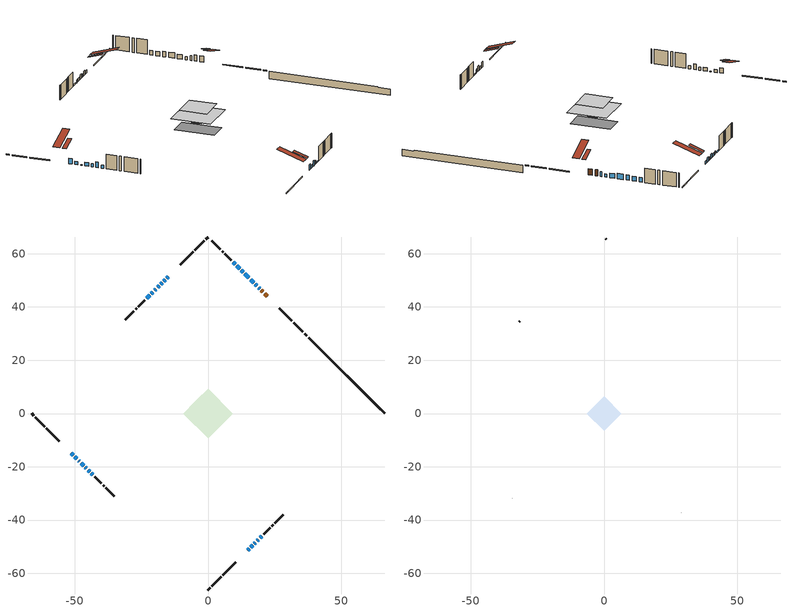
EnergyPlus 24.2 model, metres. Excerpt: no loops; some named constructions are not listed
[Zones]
conditioned space
 floor outside (Floor1 construction): -2.26,0 0,2.26 2.26,0 0,-2.26 z0.46
 floor outside (Floor2 construction): -0.75,0 0,0.75 0.75,0 0,-0.75 z0.46
 floor adiabatic (AdiabaticFloorConstruction): -9.33,0 0,9.33 9.33,0 0,-9.33 z2.9
 floor foundation (Slab1 construction): -7.13,2.3 -2.3,7.13 7.13,-2.3 2.3,-7.13 z-1.98
 wall outside (RimJoist1 construction): 0,-66.26 0.77,-65.49 / -66.26,0 -65.49,-0.77 / 0,66.26 -0.77,65.49 / 37.09,29.17 36.32,29.94 z0.46:0.76
 wall outside (RimJoist2 construction): 1.42,-64.83 4.94,-61.32 / -64.83,-1.42 -61.32,-4.94 / -1.42,64.83 -4.94,61.32 / 35.66,30.6 32.14,34.11 z0.46:0.76
 wall outside (RimJoist3 construction): 5.6,-60.66 10.39,-55.87 / -60.66,-5.6 -55.87,-10.39 / -5.6,60.66 -10.39,55.87 / 31.49,34.77 26.7,39.56 z0.46:0.76
 wall outside (AdiabaticWallConstruction 1): 22.19,44.07 21.25,45.01 / 20.59,45.66 20.01,46.25 z0.46:2.49
 wall outside (AdiabaticWallConstruction): 19.36,46.9 19.01,47.24 z0.46:2.06; -51.36,-14.9 -50.64,-15.62 / 14.9,-51.36 15.48,-50.78 / 17.37,-48.89 17.8,-48.46 / 15.32,50.94 13.88,52.38 / 13.23,53.03 12.51,53.75 / -44.98,-21.27 -44.41,-21.85 z0.46:2.27; -49.98,-16.27 -49.26,-16.99 / -14.9,51.36 -15.48,50.78 / -17.22,49.04 -17.72,48.53 / 16.13,-50.12 16.71,-49.55 / 18.36,47.9 17.78,48.48 / -46.07,-20.19 -45.64,-20.62 / -19.61,46.65 -20.05,46.21 / -20.7,45.56 -21.28,44.98 / -43.75,-22.51 -43.17,-23.08 z0.46:1.48; -16.13,50.12 -16.57,49.69 z0.46:1.99; -48.61,-17.65 -48.24,-18.01 z0.46:0.64; 17.13,49.13 15.97,50.28 / -18.38,47.88 -18.96,47.3 / 11.85,54.41 10.84,55.41 / 10.19,56.07 9.47,56.79 z0.46:1.96; -47.59,-18.67 -46.73,-19.53 / 18.45,-47.8 18.89,-47.37 z0.46:1.68; -21.93,44.33 -23.01,43.25 z0.46:0.94; 19.54,-46.72 20.23,-46.03 z0.46:0.82
 wall outside (Wall1 construction): 20.88,-45.38 23.33,-42.93 / -42.52,-23.74 -40.07,-26.18 / -23.67,42.59 -26.11,40.14 / 8.81,57.44 6.37,59.89 z0.46:5.34
 wall outside (Wall2 construction): 23.98,-42.27 24.41,-41.85 / -39.42,-26.84 -38.99,-27.27 / -26.77,39.49 -27.19,39.06 / 5.71,60.55 5.29,60.97 z0.46:5.34
 wall outside (Wall3 construction): 25.07,-41.19 28.27,-37.98 / -38.33,-27.92 -35.13,-31.13 / -27.85,38.41 -31.06,35.2 / 4.63,61.63 1.42,64.84 z0.46:5.34
 wall foundation (FoundationWall1 construction): 37.74,28.51,-1.98 37.74,28.51,0.46 63.41,2.85,0.46 63.41,2.85,0.19 66.26,0,0.19 66.26,0,-1.98
 window (WindowConstruction 22): 19.36,46.9 19.01,47.24 z0.46:2.06
 window (WindowConstruction 6): -51.36,-14.9 -50.64,-15.62 z0.46:2.26
 window (WindowConstruction 7): -49.98,-16.28 -49.26,-16.99 z0.46:1.47
 window (WindowConstruction 8): -14.9,51.36 -15.48,50.78 z0.46:1.47
 window (WindowConstruction 9): -16.13,50.12 -16.56,49.69 z0.46:1.98
 window (WindowConstruction 10): -17.22,49.04 -17.72,48.53 z0.46:1.47
 window (WindowConstruction 11): 14.9,-51.36 15.48,-50.78 z0.46:2.26
 window (WindowConstruction 12): 16.13,-50.12 16.71,-49.55 z0.46:1.47
 window (WindowConstruction 13): 17.37,-48.89 17.8,-48.46 z0.46:2.26
 window (WindowConstruction 14): 18.36,47.9 17.78,48.48 z0.46:1.47
 window (WindowConstruction 23): -48.61,-17.65 -48.25,-18.01 z0.46:0.64
 window (WindowConstruction 15): 17.13,49.13 15.97,50.28 z0.46:1.96
 window (WindowConstruction 16): -47.59,-18.67 -46.73,-19.53 z0.46:1.68
 window (WindowConstruction 17): -46.07,-20.19 -45.64,-20.62 z0.46:1.47
 window (WindowConstruction 18): -18.38,47.88 -18.96,47.3 z0.46:1.96
 window (WindowConstruction 19): -19.61,46.64 -20.04,46.21 z0.46:1.47
 window (WindowConstruction 20): -20.7,45.56 -21.28,44.98 z0.46:1.47
 window (WindowConstruction 21): 18.45,-47.8 18.88,-47.37 z0.46:1.68
 window (WindowConstruction 24): -21.93,44.32 -23.01,43.25 z0.46:0.94
 window (WindowConstruction): 15.32,50.94 13.88,52.38 z0.46:2.26
 window (WindowConstruction 25): 19.54,-46.72 20.23,-46.03 z0.46:0.82
 window (WindowConstruction 1): 13.23,53.03 12.51,53.75 z0.46:2.26
 window (WindowConstruction 2): 11.85,54.41 10.84,55.41 z0.46:1.96
 window (WindowConstruction 3): 10.19,56.07 9.47,56.79 z0.46:1.96
 window (WindowConstruction 4): -44.98,-21.27 -44.41,-21.85 z0.46:2.26
 window (WindowConstruction 5): -43.75,-22.51 -43.17,-23.08 z0.46:1.47
 door (Door): 22.18,44.07 21.25,45.01 z0.46:2.49
 door (Door 1): 20.59,45.66 20.01,46.25 z0.46:2.49
 ceiling adiabatic (AdiabaticFloorConstruction): 0,-9.33 9.33,0 0,9.33 -9.33,0 z2.9
 roof outside (Roof2 construction): 14.24,-52.01,5.34 10.87,-48.64,6.93 9.98,-49.53,6.93 13.35,-52.9,5.34; -52.01,-14.24,5.34 -48.64,-10.87,6.93 -49.53,-9.98,6.93 -52.9,-13.35,5.34; -14.24,52.01,5.34 -10.87,48.64,6.93 -9.98,49.53,6.93 -13.35,52.9,5.34; 22.84,43.42,5.34 19.47,40.04,6.93 20.36,39.15,6.93 23.73,42.53,5.34
attic - vented
 floor to conditioned space (Floor3 construction Reversed): -6.44,0 0,6.44 6.44,0 0,-6.44 z5.34
 wall outside (Wall4 construction): 28.93,-37.33 29.04,-37.22 / -34.47,-31.79 -34.36,-31.9 / -31.72,34.54 -31.82,34.43 / 0.76,65.49 0.66,65.6 z0.46:5.34
 roof outside (Roof1 construction): 12.7,-53.56,5.34 6.42,-47.29,8.29 4.77,-48.94,8.29 11.04,-55.21,5.34; -53.56,-12.7,5.34 -47.29,-6.42,8.29 -48.94,-4.77,8.29 -55.21,-11.04,5.34; -12.7,53.56,5.34 -6.42,47.29,8.29 -4.77,48.94,8.29 -11.04,55.21,5.34; 24.39,41.87,5.34 18.12,35.6,8.29 19.77,33.94,8.29 26.04,40.22,5.34
[Schedule:Day:Interval]
clothes dryer exhaust 0 schedule day: No, 01:00, 0.123457, 02:00, 0.0740741, 03:00, 0.0493827, 04:00, 0.0246914, 05:00, 0.0493827, 06:00, 0.0740741, 07:00, 0.197531, 08:00, 0.395062, 09:00, 0.592593, 10:00, 0.839506, 11:00, 0.962963, 12:00, 1, 13:00, 0.91358, 14:00, 0.82716, 15:00, 0.716049, 16:00, 0.753086, 17:00, 0.679012, 18:00, 0.666667, 20:00, 0.62963, 21:00, 0.641975, 22:00, 0.666667, 23:00, 0.54321, 24:00, 0.296296
clothes dryer exhaust 0 schedule default day; cooling season schedule day; cooling season schedule day 2; cooling season schedule default day; exterior lighting schedule default day; natural vent schedule default day: No, 24:00, 0
cooling season schedule day 1: No, 24:00, 1
exterior lighting schedule day 10: No, 01:00, 0.552381, 03:00, 0.510952, 05:00, 0.483333, 06:00, 0.538571, 07:00, 0.607619, 08:00, 0.56619, 09:00, 0.428095, 10:00, 0.345238, 12:00, 0.331429, 13:00, 0.345238, 14:00, 0.386667, 15:00, 0.414286, 16:00, 0.483333, 17:00, 0.607619, 18:00, 0.773333, 19:00, 0.88381, 20:00, 0.939048, 21:00, 0.966667, 22:00, 0.897619, 23:00, 0.773333, 24:00, 0.649048
exterior lighting schedule day 11: No, 01:00, 0.571429, 03:00, 0.528571, 05:00, 0.5, 06:00, 0.557143, 07:00, 0.628571, 08:00, 0.585714, 09:00, 0.442857, 10:00, 0.357143, 12:00, 0.342857, 13:00, 0.357143, 14:00, 0.4, 15:00, 0.428571, 16:00, 0.5, 17:00, 0.628571, 18:00, 0.8, 19:00, 0.914286, 20:00, 0.971429, 21:00, 1, 22:00, 0.928571, 23:00, 0.8, 24:00, 0.671429
exterior lighting schedule day 7: No, 01:00, 0.419048, 03:00, 0.387619, 05:00, 0.366667, 06:00, 0.408571, 07:00, 0.460952, 08:00, 0.429524, 09:00, 0.324762, 10:00, 0.261905, 12:00, 0.251429, 13:00, 0.261905, 14:00, 0.293333, 15:00, 0.314286, 16:00, 0.366667, 17:00, 0.460952, 18:00, 0.586667, 19:00, 0.670476, 20:00, 0.712381, 21:00, 0.733333, 22:00, 0.680952, 23:00, 0.586667, 24:00, 0.492381
exterior lighting schedule day 8: No, 01:00, 0.466667, 03:00, 0.431667, 05:00, 0.408333, 06:00, 0.455, 07:00, 0.513333, 08:00, 0.478333, 09:00, 0.361667, 10:00, 0.291667, 12:00, 0.28, 13:00, 0.291667, 14:00, 0.326667, 15:00, 0.35, 16:00, 0.408333, 17:00, 0.513333, 18:00, 0.653333, 19:00, 0.746667, 20:00, 0.793333, 21:00, 0.816667, 22:00, 0.758333, 23:00, 0.653333, 24:00, 0.548333
exterior lighting schedule day 9: No, 01:00, 0.509524, 03:00, 0.47131, 05:00, 0.445833, 06:00, 0.496786, 07:00, 0.560476, 08:00, 0.522262, 09:00, 0.394881, 10:00, 0.318452, 12:00, 0.305714, 13:00, 0.318452, 14:00, 0.356667, 15:00, 0.382143, 16:00, 0.445833, 17:00, 0.560476, 18:00, 0.713333, 19:00, 0.815238, 20:00, 0.86619, 21:00, 0.891667, 22:00, 0.827976, 23:00, 0.713333, 24:00, 0.59869
[Schedule:Week:Daily]
clothes dryer exhaust 0 schedule Week Rule - Jan1-Dec31: clothes dryer exhaust 0 schedule day, clothes dryer exhaust 0 schedule day, clothes dryer exhaust 0 schedule day, clothes dryer exhaust 0 schedule day, clothes dryer exhaust 0 schedule day, clothes dryer exhaust 0 schedule day, clothes dryer exhaust 0 schedule day, clothes dryer exhaust 0 schedule default day, clothes dryer exhaust 0 schedule default day, clothes dryer exhaust 0 schedule default day, clothes dryer exhaust 0 schedule default day, clothes dryer exhaust 0 schedule default day
cooling season schedule Week Rule - Jan1-May26: cooling season schedule day, cooling season schedule day, cooling season schedule day, cooling season schedule day, cooling season schedule day, cooling season schedule day, cooling season schedule day, cooling season schedule default day, cooling season schedule default day, cooling season schedule default day, cooling season schedule default day, cooling season schedule default day
cooling season schedule Week Rule - May27-Jun2: cooling season schedule day, cooling season schedule day, cooling season schedule day, cooling season schedule day, cooling season schedule day, cooling season schedule day 1, cooling season schedule day 1, cooling season schedule default day, cooling season schedule default day, cooling season schedule default day, cooling season schedule default day, cooling season schedule default day
cooling season schedule Week Rule - Jun3-Aug25: cooling season schedule day 1, cooling season schedule day 1, cooling season schedule day 1, cooling season schedule day 1, cooling season schedule day 1, cooling season schedule day 1, cooling season schedule day 1, cooling season schedule default day, cooling season schedule default day, cooling season schedule default day, cooling season schedule default day, cooling season schedule default day
cooling season schedule Week Rule - Aug26-Sep1: cooling season schedule day 1, cooling season schedule day 1, cooling season schedule day 1, cooling season schedule day 1, cooling season schedule day 1, cooling season schedule day 1, cooling season schedule day 2, cooling season schedule default day, cooling season schedule default day, cooling season schedule default day, cooling season schedule default day, cooling season schedule default day
cooling season schedule Week Rule - Sep2-Dec31: cooling season schedule day 2, cooling season schedule day 2, cooling season schedule day 2, cooling season schedule day 2, cooling season schedule day 2, cooling season schedule day 2, cooling season schedule day 2, cooling season schedule default day, cooling season schedule default day, cooling season schedule default day, cooling season schedule default day, cooling season schedule default day
exterior lighting schedule Week Rule - Aug5-Aug25: exterior lighting schedule day 7, exterior lighting schedule day 7, exterior lighting schedule day 7, exterior lighting schedule day 7, exterior lighting schedule day 7, exterior lighting schedule day 7, exterior lighting schedule day 7, exterior lighting schedule default day, exterior lighting schedule default day, exterior lighting schedule default day, exterior lighting schedule default day, exterior lighting schedule default day
exterior lighting schedule Week Rule - Aug26-Sep1: exterior lighting schedule day 7, exterior lighting schedule day 7, exterior lighting schedule day 7, exterior lighting schedule day 7, exterior lighting schedule day 7, exterior lighting schedule day 7, exterior lighting schedule day 8, exterior lighting schedule default day, exterior lighting schedule default day, exterior lighting schedule default day, exterior lighting schedule default day, exterior lighting schedule default day
exterior lighting schedule Week Rule - Sep2-Sep29: exterior lighting schedule day 8, exterior lighting schedule day 8, exterior lighting schedule day 8, exterior lighting schedule day 8, exterior lighting schedule day 8, exterior lighting schedule day 8, exterior lighting schedule day 8, exterior lighting schedule default day, exterior lighting schedule default day, exterior lighting schedule default day, exterior lighting schedule default day, exterior lighting schedule default day
exterior lighting schedule Week Rule - Sep30-Oct6: exterior lighting schedule day 8, exterior lighting schedule day 9, exterior lighting schedule day 9, exterior lighting schedule day 9, exterior lighting schedule day 9, exterior lighting schedule day 9, exterior lighting schedule day 9, exterior lighting schedule default day, exterior lighting schedule default day, exterior lighting schedule default day, exterior lighting schedule default day, exterior lighting schedule default day
exterior lighting schedule Week Rule - Oct7-Oct27: exterior lighting schedule day 9, exterior lighting schedule day 9, exterior lighting schedule day 9, exterior lighting schedule day 9, exterior lighting schedule day 9, exterior lighting schedule day 9, exterior lighting schedule day 9, exterior lighting schedule default day, exterior lighting schedule default day, exterior lighting schedule default day, exterior lighting schedule default day, exterior lighting schedule default day
exterior lighting schedule Week Rule - Oct28-Nov3: exterior lighting schedule day 9, exterior lighting schedule day 9, exterior lighting schedule day 9, exterior lighting schedule day 9, exterior lighting schedule day 10, exterior lighting schedule day 10, exterior lighting schedule day 10, exterior lighting schedule default day, exterior lighting schedule default day, exterior lighting schedule default day, exterior lighting schedule default day, exterior lighting schedule default day
exterior lighting schedule Week Rule - Nov4-Nov24: exterior lighting schedule day 10, exterior lighting schedule day 10, exterior lighting schedule day 10, exterior lighting schedule day 10, exterior lighting schedule day 10, exterior lighting schedule day 10, exterior lighting schedule day 10, exterior lighting schedule default day, exterior lighting schedule default day, exterior lighting schedule default day, exterior lighting schedule default day, exterior lighting schedule default day
exterior lighting schedule Week Rule - Nov25-Dec1: exterior lighting schedule day 10, exterior lighting schedule day 10, exterior lighting schedule day 10, exterior lighting schedule day 10, exterior lighting schedule day 10, exterior lighting schedule day 10, exterior lighting schedule day 11, exterior lighting schedule default day, exterior lighting schedule default day, exterior lighting schedule default day, exterior lighting schedule default day, exterior lighting schedule default day
exterior lighting schedule Week Rule - Dec2-Dec31: exterior lighting schedule day 11, exterior lighting schedule day 11, exterior lighting schedule day 11, exterior lighting schedule day 11, exterior lighting schedule day 11, exterior lighting schedule day 11, exterior lighting schedule day 11, exterior lighting schedule default day, exterior lighting schedule default day, exterior lighting schedule default day, exterior lighting schedule default day, exterior lighting schedule default day
natural vent schedule Week Rule - Jan1-Dec31: natural vent schedule default day, natural vent schedule default day, natural vent schedule default day, natural vent schedule default day, natural vent schedule default day, natural vent schedule default day, natural vent schedule default day, natural vent schedule default day, natural vent schedule default day, natural vent schedule default day, natural vent schedule default day, natural vent schedule default day
[Schedule:Year]
clothes dryer exhaust 0 schedule: clothes dryer exhaust 0 schedule Week Rule - Jan1-Dec31, 1, 1, 12, 31
cooling season schedule: cooling season schedule Week Rule - Jan1-May26, 1, 1, 5, 26, cooling season schedule Week Rule - May27-Jun2, 5, 27, 6, 2, cooling season schedule Week Rule - Jun3-Aug25, 6, 3, 8, 25, cooling season schedule Week Rule - Aug26-Sep1, 8, 26, 9, 1, cooling season schedule Week Rule - Sep2-Dec31, 9, 2, 12, 31
natural vent schedule: natural vent schedule Week Rule - Jan1-Dec31, 1, 1, 12, 31
